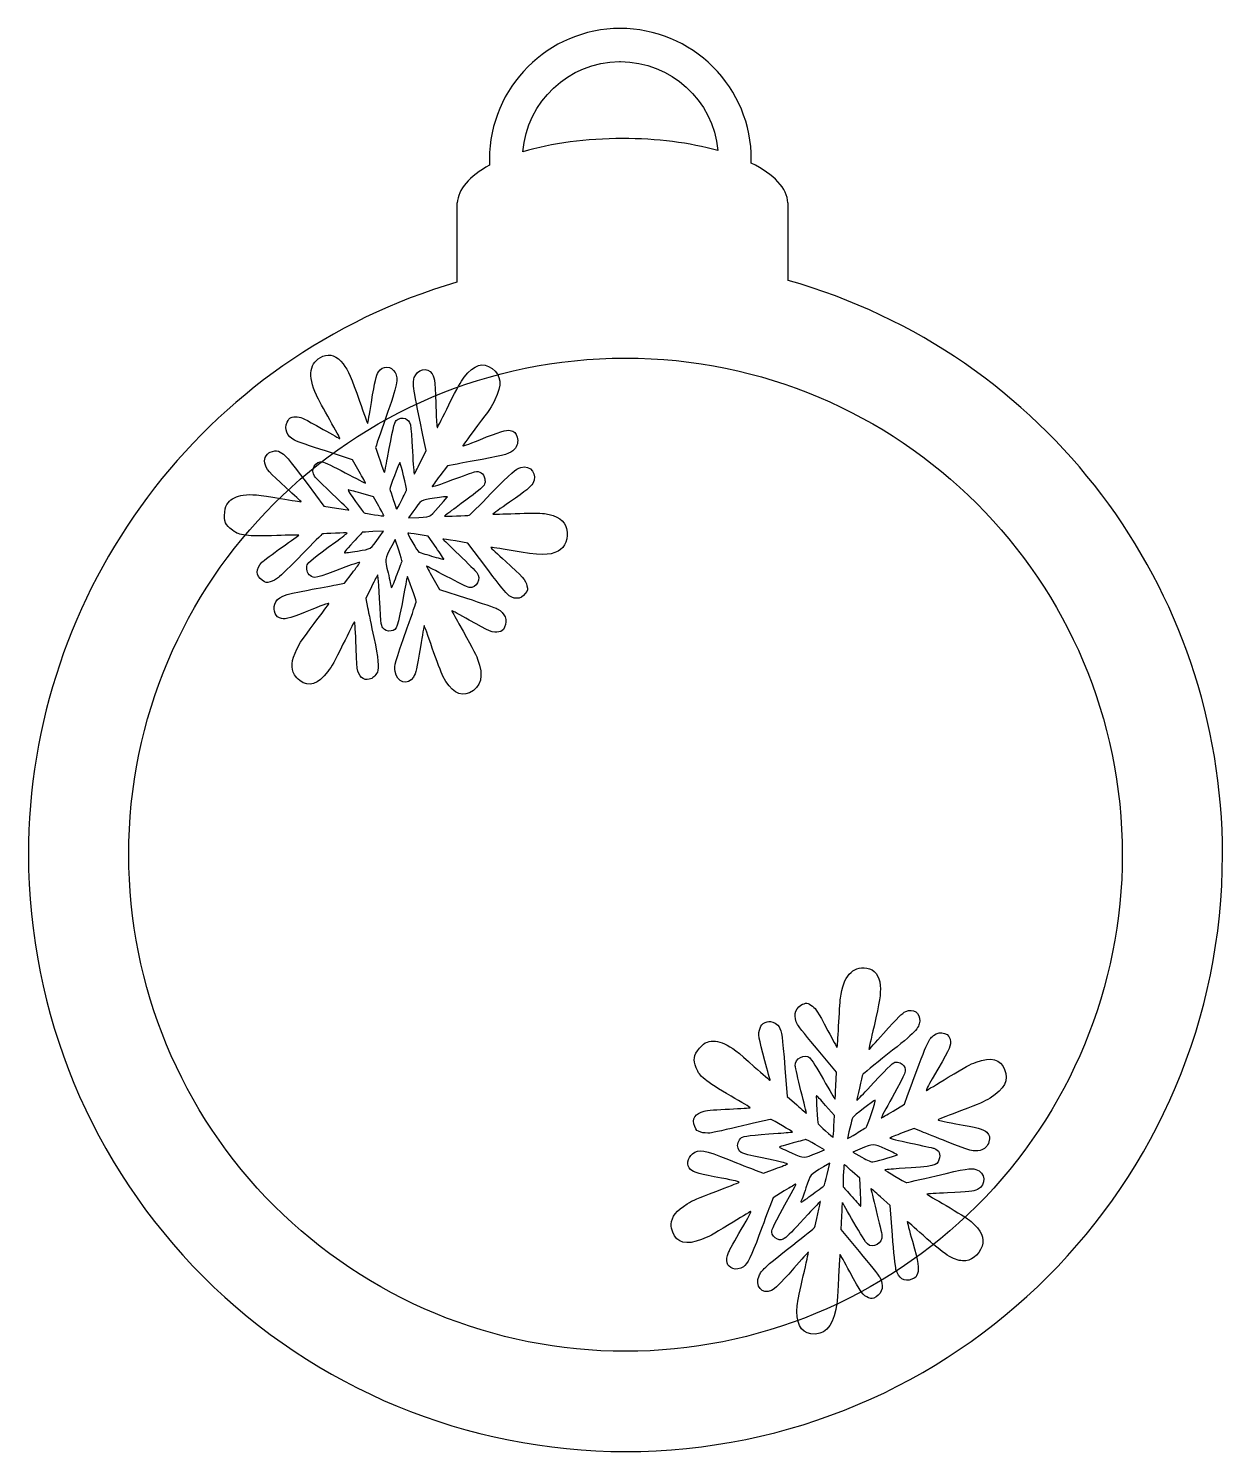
# Model space of a CAD drawing. Extents: x 63 to 154, y 61 to 295.
# Drawn here: x 63.6 to 153.5, y 187.6 to 294.8 of the extents above; entities that cross this region are included whole.
import ezdxf

# ---------------------------------------------------------------- set-up
doc = ezdxf.new("R2010")
doc.units = 0
doc.layers.add('Capa_1', color=7, linetype='CONTINUOUS')

msp = doc.modelspace()

# ---------------------------------------------------------------- linework, layer by layer
at = {"layer": 'Capa_1', "color": 1}
for points in [[(108.17671, 294.829147), (108.17371, 294.829147), (108.17376, 294.829147)], [(108.11536, 292.330591), (108.11588, 292.330591)], [(95.892317, 281.683696), (95.871127, 281.683696), (95.871127, 275.723337)], [(120.80759, 275.850977), (120.80759, 281.683696), (120.78589, 281.683696)], [(93.11911, 262.156665), (93.556148, 263.045253), (93.412078, 263.725283)], [(88.502436, 261.468844), (88.002752, 262.349617), (85.959844, 263.005333)], [(95.744661, 261.994991), (95.150091, 261.882982), (94.579798, 261.13669)], [(84.579581, 260.556527), (85.850331, 258.859228), (86.794569, 258.697425)], [(89.989391, 258.844736), (89.585943, 259.542174), (88.636431, 259.820447)], [(92.543411, 258.422904), (92.210541, 257.960917), (92.994572, 257.996467)], [(90.004843, 256.503563), (90.337717, 256.965554), (89.545346, 256.929614)], [(91.483523, 255.529206), (91.209524, 256.336247), (90.960734, 255.852782)], [(94.293891, 255.732962), (93.689929, 256.578852), (92.942776, 256.711676)], [(98.036482, 254.276421), (96.691946, 256.068261), (95.750712, 256.229555)], [(86.765216, 252.926285), (87.408169, 253.056537), (87.973455, 253.796282)], [(94.045838, 253.457615), (94.545523, 252.576842), (96.58843, 251.921128)], [(89.432368, 252.776266), (88.998526, 251.894158), (89.138815, 251.206696)], [(124.40147, 215.190761), (124.44927, 216.210399), (123.06046, 217.868357)], [(120.56656, 216.523294), (120.73679, 214.392794), (121.4547, 213.746909)], [(128.70702, 213.293638), (129.5576, 213.816043), (129.80059, 214.473261)], [(124.25758, 212.153818), (124.28878, 212.965403), (123.62903, 213.71341)], [(130.85833, 211.743385), (130.29122, 211.967744), (129.4036, 211.638319)], [(123.01129, 210.149673), (123.54358, 210.364448), (122.84877, 210.760055)], [(126.20786, 210.420257), (125.67558, 210.205486), (126.36307, 209.814031)], [(123.74768, 208.523628), (123.94825, 209.359008), (123.47608, 209.080701)], [(118.32519, 208.842865), (118.94337, 208.608029), (119.8232, 208.934563)], [(126.25306, 207.185508), (126.19326, 208.231508), (125.62778, 208.74666)], [(120.51807, 207.280288), (119.6737, 206.761688), (119.42348, 206.100174)], [(128.65994, 203.930584), (128.47766, 206.181378), (127.76205, 206.825207)], [(124.81752, 205.379309), (124.76972, 204.359666), (126.15852, 202.701716)]]:
    msp.add_lwpolyline(points, dxfattribs=at)
for points in [[(108.09575, 292.330591)], [(108.53239, 270.002755)], [(91.694011, 259.282973)], [(89.651255, 258.206129)], [(93.881924, 258.13707)], [(88.378211, 255.470174)], [(93.957831, 255.093702)], [(91.372368, 253.733845)], [(83.626358, 246.154962)], [(123.62574, 211.791314)], [(125.94644, 211.610414)], [(121.0687, 210.14377)], [(127.19516, 209.456547)], [(122.68709, 207.052915)], [(125.62275, 206.821326)], [(112.0067, 204.759028)]]:
    msp.add_lwpolyline(points, close=True, dxfattribs=at)
for points in [[(108.17376, 294.829147), (102.73029, 294.827639), (98.318343, 290.414304), (98.318546, 284.970834)], [(115.14736, 291.941637), (113.298659, 293.790435), (110.791236, 294.829106), (108.17671, 294.829147)], [(100.83883, 285.537724), (101.132299, 289.340306), (104.282091, 292.28868), (108.09575, 292.330591)], [(108.09576, 292.330591), (108.102293, 292.3306), (108.108827, 292.3306), (108.11536, 292.330591)], [(108.11588, 292.330591), (108.136213, 292.330676), (108.156547, 292.330676), (108.17688, 292.330591)], [(108.17688, 292.330591), (111.984094, 292.330415), (115.162706, 289.426567), (115.50615, 285.634876)], [(118.0345, 284.970834), (118.034598, 287.58536), (116.99606, 290.092838), (115.14736, 291.941637)], [(108.33914, 286.537147), (105.632227, 286.537042), (102.999154, 286.186182), (100.83883, 285.537724)], [(115.50615, 285.634876), (113.408091, 286.222068), (110.904929, 286.537197), (108.33914, 286.537147)], [(98.328346, 284.530034), (96.793614, 283.704631), (95.942317, 282.709946), (95.892317, 281.683696)], [(98.318546, 284.970834), (98.318526, 284.823846), (98.321793, 284.676876), (98.328346, 284.530034)], [(118.0305, 284.694365), (118.033126, 284.786498), (118.034459, 284.878663), (118.0345, 284.970834)], [(120.78589, 281.683696), (120.732378, 282.780946), (119.763115, 283.840009), (118.0305, 284.694365)], [(95.871127, 275.723337), (76.742416, 270.09498), (63.607219, 252.538395), (63.606946, 232.598837)], [(153.51309, 232.598837), (153.51292, 252.708687), (140.156663, 270.371976), (120.80759, 275.850977)], [(85.294069, 267.201859), (84.603518, 268.692186), (84.763398, 269.698227), (85.760504, 270.136902)], [(85.760504, 270.136902), (86.300599, 270.37451), (86.840346, 270.176862), (87.300918, 269.572817)], [(71.155863, 232.598837), (71.156102, 253.245657), (87.885576, 269.98739), (108.53239, 270.002755)], [(87.300918, 269.572817), (87.681596, 269.073562), (87.933369, 268.499183), (88.5328, 266.762594)], [(89.955979, 268.956553), (90.264978, 269.460389), (90.947725, 269.432684), (91.212057, 268.905563)], [(92.658047, 268.527696), (92.865171, 269.186657), (93.664926, 269.354126), (93.99684, 268.808026)], [(96.423411, 268.558455), (97.170235, 269.515549), (97.816747, 269.720249), (98.510109, 269.219128)], [(98.510109, 269.219128), (99.212251, 268.711659), (99.280241, 267.981069), (98.730918, 266.846604)], [(108.53242, 270.002755), (108.54172, 270.002758), (108.55102, 270.002758), (108.56032, 270.002755)], [(108.56032, 270.002755), (129.218032, 270.002793), (145.964505, 253.256549), (145.96475, 232.598837)], [(89.426575, 266.66821), (89.699026, 268.336402), (89.773759, 268.659437), (89.955979, 268.956553)], [(91.212057, 268.905563), (91.469527, 268.39214), (91.40346, 268.072927), (90.511211, 265.519249)], [(93.412078, 263.725283), (92.530766, 267.88536), (92.505911, 268.043658), (92.658047, 268.527696)], [(93.99684, 268.808026), (94.208833, 268.459241), (94.235733, 268.195958), (94.308256, 265.760306)], [(95.262817, 266.486262), (95.945402, 267.8618), (96.112296, 268.159765), (96.423411, 268.558455)], [(86.299911, 265.341647), (85.86633, 266.10657), (85.413702, 266.943665), (85.294069, 267.201859)], [(88.5328, 266.762594), (88.854504, 265.830594), (89.128793, 265.070423), (89.142335, 265.073326)], [(89.142335, 265.073326), (89.155825, 265.076226), (89.283786, 265.793928), (89.426575, 266.66821)], [(94.403026, 264.779025), (94.437426, 264.834405), (94.824335, 265.602667), (95.262817, 266.486262)], [(98.730918, 266.846604), (98.496975, 266.363492), (98.3069, 266.082177), (97.427381, 264.917406)], [(83.640012, 263.810619), (83.06151, 264.123068), (82.841105, 264.660379), (83.083279, 265.167746)], [(83.083279, 265.167746), (83.258023, 265.533808), (83.436576, 265.626818), (83.847596, 265.565884)], [(83.847596, 265.565884), (84.254669, 265.505524), (84.265713, 265.500244), (85.79863, 264.631128)], [(87.056035, 263.943679), (87.073905, 263.947679), (86.733487, 264.57672), (86.299911, 265.341647)], [(90.511211, 265.519249), (90.085596, 264.301108), (89.740998, 263.28409), (89.74544, 263.25921)], [(90.637659, 262.495049), (91.012593, 264.528695), (91.162531, 265.173155), (91.292435, 265.309358)], [(91.292435, 265.309358), (91.448454, 265.472937), (91.820546, 265.545273), (91.990682, 265.445088)], [(91.990682, 265.445088), (92.396954, 265.205875), (92.392511, 265.226768), (92.517706, 262.96332)], [(94.308256, 265.760306), (94.325966, 265.165223), (94.368626, 264.723645), (94.403026, 264.779025)], [(97.427381, 264.917406), (96.861055, 264.167428), (96.362057, 263.495885), (96.318484, 263.425095)], [(85.959844, 263.005333), (84.836243, 263.365977), (83.792319, 263.728354), (83.640012, 263.810619)], [(85.79863, 264.631128), (86.472499, 264.24908), (87.038326, 263.939718), (87.056035, 263.943679)], [(96.318484, 263.425095), (96.262794, 263.334635), (96.641181, 263.461575), (97.591921, 263.852337)], [(97.591921, 263.852337), (99.080911, 264.464309), (99.569571, 264.61282), (99.882171, 264.54836)], [(99.882171, 264.54836), (100.19549, 264.48376), (100.31254, 264.368958), (100.40279, 264.037815)], [(100.40279, 264.037815), (100.49579, 263.696413), (100.42179, 263.370472), (100.19873, 263.13915)], [(81.411025, 262.089937), (81.365685, 262.344037), (81.381705, 262.432518), (81.51116, 262.642832)], [(81.51116, 262.642832), (81.643038, 262.857062), (81.711656, 262.904894), (81.986473, 262.974083)], [(81.986473, 262.974083), (82.236637, 263.037063), (82.364135, 263.026333), (82.562963, 262.925543)], [(82.562963, 262.925543), (82.914802, 262.747181), (83.119318, 262.506753), (84.579581, 260.556527)], [(89.74544, 263.25921), (89.76716, 263.137523), (90.390004, 261.371932), (90.409667, 261.376324)], [(92.517706, 262.96332), (92.569746, 262.022364), (92.628019, 261.255999), (92.647206, 261.260283)], [(100.19873, 263.13915), (99.872831, 262.801228), (99.544541, 262.69738), (97.767305, 262.370038)], [(83.016019, 260.225363), (81.726048, 261.38816), (81.48663, 261.666308), (81.411025, 262.089937)], [(85.146188, 261.103963), (84.818645, 261.557391), (85.219978, 262.282438), (85.751572, 262.197678)], [(85.751572, 262.197678), (85.864096, 262.179728), (86.631416, 261.807973), (87.456728, 261.371555)], [(90.409667, 261.376324), (90.422177, 261.379224), (90.524735, 261.882531), (90.637659, 262.495049)], [(91.560171, 262.126236), (91.484441, 262.061976), (90.805471, 260.235924), (90.82228, 260.141734)], [(92.067104, 260.038641), (92.116954, 260.127541), (91.619387, 262.176501), (91.560171, 262.126236)], [(92.647206, 261.260283), (92.666586, 261.264483), (92.878665, 261.667995), (93.11911, 262.156665)], [(97.767305, 262.370038), (96.981865, 262.225361), (96.071677, 262.0566), (95.744661, 261.994991)], [(97.187815, 261.428854), (97.582087, 261.528564), (97.871469, 261.331824), (97.96334, 260.90164)], [(98.428493, 259.793428), (99.977481, 261.379939), (100.29875, 261.661731), (100.67793, 261.766487)], [(100.67793, 261.766487), (101.42393, 261.972592), (101.98137, 261.221441), (101.573, 260.560374)], [(86.5001, 259.758097), (85.823514, 260.404082), (85.214258, 261.009732), (85.146188, 261.103963)], [(87.456728, 261.371555), (88.282033, 260.935124), (88.967376, 260.580306), (88.979705, 260.583066)], [(88.979705, 260.583066), (88.991945, 260.585866), (88.777258, 260.984411), (88.502436, 261.468844)], [(93.992738, 260.324708), (93.983538, 260.288498), (94.656313, 260.51154), (95.487864, 260.820166)], [(94.579798, 261.13669), (94.266137, 260.726232), (94.001963, 260.360839), (93.992738, 260.324708)], [(95.487864, 260.820166), (96.319417, 261.128794), (97.084394, 261.402704), (97.187815, 261.428854)], [(97.96334, 260.90164), (98.064685, 260.427097), (98.01095, 260.373777), (95.804787, 258.759405)], [(101.573, 260.560374), (101.38987, 260.263916), (101.14334, 260.065045), (99.826721, 259.151526)], [(78.638538, 259.108079), (78.895022, 259.423207), (79.281321, 259.617349), (79.777912, 259.68073)], [(79.777912, 259.68073), (80.41048, 259.76147), (80.901495, 259.71635), (82.586792, 259.422659)], [(82.586792, 259.422659), (83.440743, 259.273835), (84.136529, 259.168331), (84.132982, 259.188196)], [(84.132982, 259.188196), (84.129482, 259.208286), (83.6268, 259.674778), (83.016019, 260.225363)], [(87.734528, 258.559582), (87.732128, 258.572792), (87.176682, 259.112096), (86.5001, 259.758097)], [(87.668517, 260.068831), (87.642437, 260.026461), (88.817079, 258.374422), (88.890126, 258.35076)], [(88.636431, 259.820447), (88.114194, 259.973478), (87.678635, 260.085269), (87.668517, 260.068831)], [(90.82228, 260.141734), (90.84448, 260.017364), (91.305479, 258.642523), (91.333959, 258.615763)], [(91.694015, 259.28297), (91.878866, 259.662314), (92.046776, 260.002354), (92.067104, 260.038641)], [(94.178724, 259.451511), (93.104169, 259.287237), (93.217576, 259.358561), (92.543411, 258.422904)], [(93.881924, 258.137075), (94.266037, 258.527618), (95.151953, 259.522715), (95.145874, 259.556777)], [(95.145874, 259.556777), (95.141674, 259.579687), (94.706588, 259.532197), (94.178724, 259.451511)], [(96.801094, 258.161055), (96.824874, 258.166355), (97.557083, 258.900911), (98.428493, 259.793428)], [(78.961856, 257.039356), (78.423099, 257.423654), (78.302008, 257.711014), (78.388633, 258.398972)], [(78.388633, 258.398972), (78.439853, 258.805732), (78.476063, 258.908459), (78.638538, 259.108079)], [(86.794569, 258.697425), (87.313899, 258.608425), (87.736879, 258.546409), (87.734528, 258.559582)], [(88.890126, 258.35076), (88.923286, 258.33991), (89.265811, 258.27494), (89.651255, 258.206129)], [(90.372443, 258.114174), (90.383563, 258.132474), (90.211289, 258.461153), (89.989391, 258.844736)], [(91.333959, 258.615763), (91.347029, 258.603393), (91.509108, 258.90367), (91.694011, 259.282973)], [(95.804787, 258.759405), (95.327138, 258.409883), (94.938212, 258.113404), (94.940506, 258.100555)], [(99.826721, 259.151526), (99.136681, 258.672764), (98.57434, 258.269052), (98.577068, 258.254387)], [(100.25151, 258.295227), (101.16973, 258.332367), (102.16004, 258.327897), (102.45219, 258.285327)], [(89.651255, 258.206124), (90.036691, 258.137324), (90.361231, 258.095936), (90.372443, 258.114174)], [(92.994572, 257.996467), (93.487664, 258.018837), (93.816943, 258.071007), (93.881924, 258.13707)], [(94.940506, 258.100555), (94.944106, 258.079975), (96.692243, 258.136735), (96.801094, 258.161055)], [(98.577068, 258.254387), (98.579868, 258.239607), (99.333301, 258.258187), (100.25151, 258.295227)], [(102.45219, 258.285327), (103.45491, 258.139265), (103.98319, 257.785104), (104.12447, 257.164224)], [(79.996988, 256.656412), (79.413937, 256.743142), (79.33727, 256.771522), (78.961856, 257.039356)], [(82.296456, 256.630722), (81.238554, 256.587652), (80.395934, 256.597072), (79.996988, 256.656412)], [(83.971625, 256.669622), (83.968725, 256.685532), (83.214833, 256.668122), (82.296456, 256.630722)], [(82.697535, 255.756691), (83.401252, 256.242816), (83.97459, 256.653633), (83.971625, 256.669622)], [(85.746362, 256.765187), (85.722292, 256.759787), (85.029945, 256.065528), (84.20789, 255.222358)], [(87.607759, 256.825867), (87.604159, 256.846447), (85.855764, 256.789637), (85.746362, 256.765187)], [(86.743478, 256.167018), (87.221122, 256.516539), (87.61005, 256.81302), (87.607759, 256.825867)], [(88.743591, 256.878434), (88.738491, 256.870134), (88.441219, 256.545878), (88.083127, 256.158071)], [(88.378227, 255.470172), (89.440479, 255.63707), (89.329892, 255.566802), (90.004843, 256.503563)], [(89.545346, 256.929614), (89.109544, 256.909854), (88.748753, 256.886804), (88.743591, 256.878434)], [(92.175316, 256.811496), (92.146466, 256.764596), (92.924872, 255.408764), (92.995883, 255.382256)], [(92.942776, 256.711676), (92.531833, 256.784696), (92.186477, 256.829622), (92.175316, 256.811496)], [(95.750712, 256.229555), (95.233034, 256.318275), (94.811404, 256.380068), (94.813758, 256.366869)], [(94.813758, 256.366869), (94.816158, 256.353659), (95.360814, 255.823275), (96.024206, 255.188175)], [(104.12447, 257.164224), (104.29231, 256.426579), (104.03987, 255.755813), (103.48227, 255.458101)], [(81.185735, 254.62464), (81.313498, 254.76112), (81.993821, 255.270564), (82.697535, 255.756691)], [(84.20789, 255.222358), (83.385839, 254.379187), (82.584545, 253.587919), (82.427241, 253.463984)], [(84.596179, 254.430319), (84.661439, 254.61025), (85.092988, 254.959282), (86.743478, 256.167018)], [(88.083127, 256.158071), (87.390927, 255.408429), (87.359881, 255.371153), (87.402071, 255.34066)], [(87.402071, 255.34066), (87.416921, 255.32981), (87.856233, 255.38818), (88.378211, 255.470174)], [(90.960734, 255.852782), (90.400818, 254.764776), (90.421962, 254.92166), (90.686937, 253.819687)], [(91.739644, 254.693118), (91.749544, 254.709028), (91.634212, 255.085332), (91.483523, 255.529206)], [(92.995883, 255.382256), (93.028193, 255.370016), (93.461113, 255.240311), (93.957831, 255.093702)], [(94.879404, 254.857093), (94.889554, 254.873683), (94.626066, 255.267714), (94.293891, 255.732962)], [(96.024206, 255.188175), (96.687595, 254.553072), (97.296874, 253.948568), (97.378149, 253.844816)], [(99.962111, 255.504781), (99.107821, 255.653048), (98.411738, 255.758076), (98.41528, 255.73822)], [(98.41528, 255.73822), (98.41888, 255.71842), (98.921298, 255.25137), (99.531881, 254.700445)], [(103.48227, 255.458101), (102.85396, 255.122612), (102.10733, 255.132512), (99.962111, 255.504781)], [(81.212575, 253.265843), (80.713076, 253.626855), (80.703539, 254.109523), (81.185735, 254.62464)], [(84.809614, 253.619318), (84.604848, 253.776668), (84.501509, 254.169382), (84.596179, 254.430319)], [(87.500367, 254.267582), (85.138776, 253.37639), (85.128821, 253.373991), (84.809614, 253.619318)], [(88.55619, 254.604317), (88.56579, 254.641867), (88.090669, 254.490333), (87.500367, 254.267582)], [(87.973455, 253.796282), (88.284359, 254.203145), (88.54658, 254.566768), (88.55619, 254.604317)], [(91.37234, 253.733807), (91.564521, 254.245456), (91.72981, 254.67714), (91.739644, 254.693118)], [(93.568421, 254.343365), (93.556191, 254.340565), (93.771017, 253.942051), (94.045838, 253.457615)], [(95.091089, 253.55437), (94.265865, 253.991044), (93.580668, 254.3461), (93.568421, 254.343365)], [(93.957845, 255.093716), (94.454554, 254.947079), (94.869259, 254.84061), (94.879404, 254.857093)], [(99.615091, 252.264779), (99.486351, 252.385659), (98.775977, 253.290907), (98.036482, 254.276421)], [(99.531881, 254.700445), (100.7964, 253.559502), (101.03857, 253.281698), (101.14202, 252.853322)], [(81.814574, 253.15275), (81.509253, 253.07247), (81.469922, 253.07985), (81.212575, 253.265843)], [(82.427241, 253.463984), (82.269941, 253.340045), (81.994239, 253.199992), (81.814574, 253.15275)], [(89.900079, 253.665933), (89.881369, 253.661733), (89.671061, 253.261363), (89.432368, 252.776266)], [(89.978999, 252.877839), (89.954219, 253.315455), (89.918699, 253.670093), (89.900079, 253.665933)], [(90.686937, 253.819687), (90.816841, 253.279507), (90.917084, 252.805724), (90.909728, 252.766833)], [(90.959658, 252.749873), (90.994528, 252.779363), (91.180184, 253.222201), (91.372368, 253.733845)], [(92.136727, 253.549697), (92.123517, 253.546597), (92.005183, 252.965119), (91.874404, 252.257354)], [(92.802953, 251.666635), (92.779883, 251.795913), (92.157734, 253.554392), (92.136727, 253.549697)], [(96.796393, 252.728281), (96.683702, 252.745951), (95.916307, 253.117682), (95.091089, 253.55437)], [(97.378149, 253.844816), (97.736164, 253.387789), (97.347529, 252.641883), (96.796393, 252.728281)], [(82.157673, 251.466636), (82.35247, 252.012437), (82.76074, 252.185871), (84.663789, 252.531298)], [(84.663789, 252.531298), (85.46595, 252.676893), (86.411591, 252.854642), (86.765216, 252.926285)], [(90.290374, 249.677149), (90.152031, 249.889291), (90.142931, 249.982736), (89.978999, 252.877839)], [(90.909728, 252.766833), (90.902128, 252.726093), (90.923078, 252.718933), (90.959658, 252.749873)], [(91.874404, 252.257354), (91.383646, 249.601106), (91.359783, 249.5313), (90.914654, 249.450018)], [(96.58843, 251.921128), (97.712031, 251.560485), (98.755957, 251.198103), (98.908263, 251.115838)], [(101.01353, 252.271879), (100.66015, 251.788476), (100.12517, 251.78575), (99.615091, 252.264779)], [(101.14202, 252.853322), (101.21242, 252.5617), (101.20682, 252.536317), (101.01353, 252.271879)], [(82.652741, 250.38145), (82.215937, 250.47031), (81.983726, 250.979264), (82.157673, 251.466636)], [(84.949883, 251.069582), (83.454286, 250.456293), (82.981327, 250.314616), (82.652741, 250.38145)], [(86.228478, 251.499242), (86.282398, 251.586862), (85.888668, 251.454552), (84.949883, 251.069582)], [(85.120878, 250.009038), (85.687202, 250.759018), (86.185619, 251.429608), (86.228478, 251.499242)], [(89.138815, 251.206696), (89.215985, 250.82859), (89.429433, 249.811322), (89.613165, 248.946103)], [(92.133161, 249.694405), (92.506044, 250.753918), (92.807451, 251.641426), (92.802953, 251.666635)], [(95.488882, 250.982037), (95.471242, 250.978137), (95.71127, 250.528768), (96.022124, 249.983496)], [(96.800412, 250.262783), (96.096647, 250.662306), (95.506452, 250.98596), (95.488882, 250.982037)], [(98.908263, 251.115838), (99.501001, 250.79569), (99.711621, 250.259096), (99.450771, 249.733728)], [(83.817338, 248.079839), (84.051284, 248.562954), (84.241358, 248.844266), (85.120878, 250.009038)], [(88.131358, 250.123881), (88.088508, 250.054281), (87.708682, 249.298017), (87.28728, 248.443296)], [(88.259135, 248.60809), (88.224725, 249.741198), (88.185095, 250.21119), (88.131358, 250.123881)], [(93.401539, 249.852152), (93.385589, 249.848852), (93.25791, 249.131547), (93.11783, 248.258466)], [(94.015484, 248.163874), (93.693781, 249.095871), (93.417505, 249.855599), (93.401539, 249.852152)], [(96.022124, 249.983496), (96.922786, 248.403652), (97.267591, 247.751074), (97.422879, 247.332433)], [(99.016181, 249.375827), (98.614436, 249.286077), (98.29737, 249.412997), (96.800412, 250.262783)], [(89.613165, 248.946103), (89.946571, 247.37604), (90.018932, 246.658314), (89.874888, 246.350213)], [(90.914654, 249.450018), (90.647461, 249.401248), (90.4152, 249.485728), (90.290374, 249.677149)], [(91.220787, 246.401967), (91.154587, 246.894138), (91.180357, 246.987121), (92.133161, 249.694405)], [(99.450771, 249.733728), (99.315101, 249.460481), (99.285471, 249.435871), (99.016181, 249.375827)], [(83.626337, 246.154968), (83.344495, 246.658196), (83.400047, 247.218052), (83.817338, 248.079839)], [(87.28728, 248.443296), (86.632807, 247.115871), (86.466181, 246.817611), (86.144424, 246.397967)], [(88.36568, 246.648299), (88.33452, 246.822878), (88.28657, 247.704806), (88.259135, 248.60809)], [(93.11783, 248.258466), (92.851404, 246.597843), (92.775986, 246.269415), (92.592303, 245.969915)], [(94.817109, 246.05033), (94.697912, 246.280781), (94.337187, 247.231874), (94.015484, 248.163874)], [(89.267314, 245.809339), (88.819653, 245.698456), (88.478546, 246.015839), (88.36568, 246.648299)], [(97.422879, 247.332433), (97.905069, 246.032479), (97.705291, 245.212578), (96.804522, 244.794671)], [(84.039659, 245.709726), (83.87761, 245.826852), (83.707487, 246.010123), (83.626358, 246.154962)], [(86.144424, 246.397967), (85.392882, 245.417711), (84.739369, 245.204016), (84.039659, 245.709726)], [(89.874888, 246.350213), (89.747446, 246.077643), (89.51498, 245.870694), (89.267314, 245.809339)], [(92.592303, 245.969915), (92.185977, 245.307373), (91.331808, 245.576452), (91.220787, 246.401967)], [(96.804522, 244.794671), (96.097986, 244.466871), (95.411905, 244.90034), (94.817109, 246.05033)], [(63.606946, 232.598837), (63.606898, 220.676458), (68.343024, 209.242374), (76.77342, 200.811979)], [(82.111347, 206.149884), (75.09665, 213.164581), (71.155843, 222.678557), (71.155863, 232.598837)], [(108.56028, 187.64551), (133.387156, 187.645696), (153.513189, 207.771961), (153.51309, 232.598837)], [(145.96475, 232.598837), (145.96477, 222.678555), (142.023961, 213.164577), (135.009261, 206.149879)], [(124.75039, 221.80397), (124.96342, 223.445924), (125.6409, 224.21755), (126.72691, 224.055123)], [(126.72691, 224.055123), (127.31515, 223.967133), (127.66895, 223.50829), (127.73663, 222.745596)], [(127.73663, 222.745596), (127.79253, 222.115207), (127.69823, 221.490116), (127.27505, 219.687251)], [(121.51604, 219.802792), (121.19096, 220.380348), (121.29211, 220.95696), (121.7715, 221.259203)], [(121.7715, 221.259203), (122.11738, 221.477265), (122.31963, 221.4605), (122.63723, 221.187453)], [(122.63723, 221.187453), (122.95179, 220.917018), (122.95836, 220.906571), (123.79761, 219.341043)], [(124.60716, 219.677087), (124.64906, 220.562413), (124.71349, 221.519504), (124.75039, 221.80397)], [(129.66851, 220.791968), (130.20296, 221.055255), (130.77009, 220.664355), (130.71186, 220.072811)], [(118.69033, 219.534999), (118.78833, 219.776003), (118.84959, 219.842839), (119.0731, 219.952474)], [(119.0731, 219.952474), (119.30071, 220.0642), (119.38499, 220.068025), (119.6565, 219.979164)], [(119.6565, 219.979164), (119.90363, 219.898284), (120.00655, 219.820552), (120.12182, 219.627673)], [(123.06046, 217.868357), (122.29661, 218.780235), (121.60163, 219.650724), (121.51604, 219.802792)], [(127.9862, 219.125988), (129.11585, 220.401531), (129.35334, 220.636706), (129.66851, 220.791968)], [(130.71186, 220.072811), (130.65516, 219.49662), (130.42712, 219.260039), (128.29277, 217.563052)], [(119.05552, 217.082087), (118.58136, 218.767282), (118.5269, 219.133187), (118.69033, 219.534999)], [(120.12182, 219.627673), (120.32581, 219.286347), (120.37083, 218.971367), (120.56656, 216.523294)], [(123.79761, 219.341043), (124.16655, 218.652853), (124.48249, 218.084742), (124.49972, 218.078587)], [(124.49972, 218.078587), (124.51722, 218.072387), (124.56532, 218.791758), (124.60716, 219.677087)], [(127.27505, 219.687251), (127.04793, 218.719677), (126.87283, 217.924093), (126.88595, 217.919277)], [(126.88595, 217.919277), (126.89935, 217.914277), (127.39416, 218.457493), (127.9862, 219.125988)], [(129.80059, 214.473261), (131.28719, 218.493739), (131.35115, 218.642059), (131.74122, 218.972856)], [(131.74122, 218.972856), (132.27228, 219.423185), (133.04415, 219.135721), (133.03333, 218.491633)], [(113.88554, 216.546982), (113.63299, 217.164411), (113.68434, 217.474518), (114.12827, 218.01439)], [(114.12827, 218.01439), (114.39072, 218.333609), (114.47694, 218.40165), (114.72277, 218.484457)], [(114.72277, 218.484457), (115.11094, 218.615124), (115.54468, 218.572827), (116.00212, 218.359714)], [(116.00212, 218.359714), (116.5848, 218.088261), (116.97911, 217.785663), (118.25781, 216.628696)], [(121.34407, 216.685177), (121.30877, 217.247911), (122.04094, 217.650101), (122.4485, 217.291888)], [(133.03333, 218.491633), (133.02633, 218.080257), (132.90773, 217.84134), (131.65931, 215.725979)], [(114.56197, 215.663685), (114.11158, 216.051279), (114.06148, 216.11671), (113.88554, 216.546982)], [(118.25781, 216.628696), (118.90573, 216.042445), (119.44211, 215.578215), (119.44978, 215.597054)], [(119.44978, 215.597054), (119.45678, 215.616314), (119.28002, 216.284158), (119.05552, 217.082087)], [(121.77425, 214.809524), (121.54498, 215.724179), (121.35141, 216.568228), (121.34407, 216.685177)], [(122.4485, 217.291888), (122.5347, 217.216078), (122.98892, 216.48636), (123.4577, 215.670358)], [(128.29277, 217.563052), (127.27464, 216.75357), (126.43379, 216.071949), (126.42418, 216.048353)], [(126.77371, 214.916954), (128.18732, 216.448909), (128.66182, 216.917641), (128.84584, 216.963869)], [(129.51409, 216.703957), (129.73175, 216.281482), (129.73919, 216.301689), (128.62832, 214.304788)], [(128.84584, 216.963869), (129.06683, 217.019389), (129.42294, 216.880889), (129.51409, 216.703957)], [(132.86363, 215.831311), (134.18548, 216.63674), (134.48805, 216.800967), (134.96773, 216.973487)], [(134.96773, 216.973487), (136.11924, 217.387644), (136.7805, 217.21436), (137.102, 216.414176)], [(116.50841, 214.404794), (115.58339, 214.937166), (114.87013, 215.398488), (114.56197, 215.663685)], [(123.4577, 215.670358), (123.92649, 214.854338), (124.31987, 214.183182), (124.33187, 214.178901)], [(126.42418, 216.048353), (126.37728, 215.932931), (125.95842, 214.092742), (125.97753, 214.085914)], [(131.65931, 215.725979), (131.35424, 215.209182), (131.15306, 214.809798), (131.21228, 214.838438)], [(131.21228, 214.838438), (131.27128, 214.867178), (132.0145, 215.313941), (132.86363, 215.831311)], [(137.102, 216.414176), (137.42758, 215.603853), (137.093, 214.944461), (136.01397, 214.272849)], [(117.95738, 213.536811), (117.96338, 213.551971), (117.31143, 213.942653), (116.50841, 214.404794)], [(122.18184, 213.12376), (122.18684, 213.13662), (122.00352, 213.894853), (121.77425, 214.809524)], [(122.93751, 214.445842), (122.89251, 214.423762), (123.00511, 212.38352), (123.05469, 212.324056)], [(123.62903, 213.71341), (123.26616, 214.124797), (122.95498, 214.454407), (122.93751, 214.445842)], [(124.33187, 214.178901), (124.34407, 214.174501), (124.37517, 214.62995), (124.40147, 215.190761)], [(125.97753, 214.085914), (125.98973, 214.081614), (126.34799, 214.455514), (126.77371, 214.916954)], [(114.48237, 213.292157), (114.66471, 213.339767), (115.51871, 213.408096), (116.38012, 213.443951)], [(116.38012, 213.443951), (117.24154, 213.479801), (117.95129, 213.521591), (117.95738, 213.536811)], [(121.4547, 213.746909), (121.84955, 213.391669), (122.17677, 213.11126), (122.18184, 213.12376)], [(127.36185, 214.106246), (127.26265, 214.092236), (125.70161, 212.900773), (125.66526, 212.811437)], [(126.671, 212.053907), (126.7613, 212.102907), (127.43937, 214.117241), (127.36185, 214.106246)], [(128.62832, 214.304788), (128.16645, 213.474675), (127.80387, 212.790016), (127.82253, 212.783347)], [(133.86492, 213.329476), (132.97869, 212.994791), (132.19205, 212.690744), (132.11682, 212.653836)], [(136.01397, 214.272849), (135.55464, 213.986859), (135.24128, 213.849293), (133.86492, 213.329476)], [(113.77433, 212.119345), (113.54272, 212.695806), (113.79423, 213.112395), (114.48237, 213.292157)], [(119.52175, 212.663557), (119.49835, 212.671857), (118.53465, 212.452495), (117.38027, 212.175933)], [(121.1412, 211.713948), (121.1492, 211.733618), (119.62817, 212.625538), (119.52175, 212.663557)], [(123.05469, 212.324056), (123.07709, 212.296986), (123.33417, 212.057321), (123.62574, 211.791314)], [(125.66526, 212.811437), (125.61726, 212.69346), (125.27069, 211.273451), (125.28057, 211.235323)], [(127.82253, 212.783347), (127.84123, 212.776447), (128.23917, 213.0064), (128.70702, 213.293638)], [(132.11682, 212.653836), (132.02072, 212.606666), (132.41154, 212.511351), (133.43224, 212.33301)], [(133.43224, 212.33301), (135.03078, 212.053721), (135.52726, 211.917441), (135.75905, 211.694339)], [(114.22669, 211.699093), (113.92322, 211.794893), (113.89366, 211.822356), (113.77433, 212.119345)], [(114.91641, 211.634833), (114.71563, 211.613803), (114.40526, 211.642733), (114.22669, 211.699093)], [(117.38027, 212.175933), (116.22591, 211.899364), (115.11716, 211.655873), (114.91641, 211.634833)], [(117.03089, 210.485667), (116.94099, 210.729958), (117.06409, 211.120336), (117.28521, 211.291847)], [(117.28521, 211.291847), (117.43757, 211.410173), (117.99328, 211.475526), (120.04999, 211.617228)], [(120.04999, 211.617228), (120.6452, 211.658238), (121.13623, 211.701768), (121.1412, 211.713948)], [(122.84877, 210.760055), (122.46662, 210.977647), (122.14666, 211.152083), (122.13774, 211.147731)], [(123.62574, 211.791305), (123.91731, 211.525312), (124.1717, 211.315451), (124.19108, 211.324969)], [(124.19108, 211.324969), (124.21038, 211.334569), (124.24038, 211.707456), (124.25758, 212.153818)], [(125.28057, 211.235323), (125.28457, 211.218053), (125.58476, 211.386539), (125.94644, 211.610414)], [(125.94644, 211.610411), (126.30808, 211.834358), (126.63415, 212.033907), (126.671, 212.053907)], [(128.46635, 211.261926), (128.43845, 211.236396), (129.13253, 211.064234), (130.00743, 210.880006)], [(129.4036, 211.638319), (128.9154, 211.45715), (128.49364, 211.287768), (128.46635, 211.261926)], [(132.78436, 210.975031), (132.03695, 211.274224), (131.17025, 211.619989), (130.85833, 211.743385)], [(135.75905, 211.694339), (135.9914, 211.470716), (136.02943, 211.309883), (135.92822, 210.979048)], [(113.61213, 210.077141), (114.07181, 210.437637), (114.51315, 210.365857), (116.32128, 209.636597)], [(119.67344, 209.590825), (117.18081, 210.101506), (117.17103, 210.104818), (117.03089, 210.485667)], [(121.1872, 210.888928), (120.19385, 210.622234), (120.14734, 210.607149), (120.1669, 210.558465)], [(120.1669, 210.558465), (120.1739, 210.541215), (120.57962, 210.354663), (121.0687, 210.14377)], [(121.06872, 210.143773), (122.06404, 209.714626), (121.93199, 209.71421), (123.01129, 210.149673)], [(122.13774, 211.147731), (122.12774, 211.143831), (121.70109, 211.026888), (121.1872, 210.888928)], [(128.15527, 210.417457), (127.15086, 210.855469), (127.28592, 210.855262), (126.20786, 210.420257)], [(129.03638, 209.986921), (129.04538, 210.008591), (128.64867, 210.202276), (128.15527, 210.417457)], [(130.00743, 210.880006), (130.88234, 210.695779), (131.68181, 210.51777), (131.78405, 210.484423)], [(131.78405, 210.484423), (132.1738, 210.357321), (132.31466, 210.033937), (132.16156, 209.617797)], [(135.27085, 210.32271), (134.81124, 210.209957), (134.4755, 210.29804), (132.78436, 210.975031)], [(135.92822, 210.979048), (135.82389, 210.637951), (135.58546, 210.399904), (135.27085, 210.32271)], [(113.4504, 208.885721), (113.12583, 209.196447), (113.20167, 209.755238), (113.61213, 210.077141)], [(116.32128, 209.636597), (117.08343, 209.3292), (117.98519, 208.972025), (118.32519, 208.842865)], [(120.75464, 209.309919), (120.78334, 209.336599), (120.29648, 209.463171), (119.67344, 209.590825)], [(119.8232, 208.934563), (120.30711, 209.114156), (120.72626, 209.283075), (120.75464, 209.309919)], [(123.47608, 209.080701), (122.41347, 208.454404), (122.51589, 208.576768), (122.14899, 207.494809)], [(125.02723, 209.244604), (124.97733, 209.220214), (124.91162, 207.645582), (124.95793, 207.584789)], [(125.62778, 208.74666), (125.31673, 209.029987), (125.0465, 209.254056), (125.02723, 209.244604)], [(126.36307, 209.814031), (126.79546, 209.567845), (127.10423, 209.435187), (127.19516, 209.456547)], [(127.19516, 209.456585), (127.73271, 209.582882), (129.02324, 209.954612), (129.03638, 209.986921)], [(132.16156, 209.617797), (131.99268, 209.158734), (131.91811, 209.142242), (129.16903, 208.952755)], [(131.96193, 208.422842), (134.13587, 208.942043), (134.56134, 209.009439), (134.94093, 208.89477)], [(115.77884, 208.236613), (114.17396, 208.51834), (113.69456, 208.651986), (113.4504, 208.885721)], [(117.09996, 207.915074), (117.19306, 207.960734), (116.78623, 208.059777), (115.77884, 208.236613)], [(123.51625, 207.673103), (123.53325, 207.681303), (123.6374, 208.064149), (123.74768, 208.523628)], [(128.07783, 208.856035), (128.06983, 208.836365), (129.59061, 207.944547), (129.69649, 207.906716)], [(129.16903, 208.952755), (128.57382, 208.911745), (128.08279, 208.868215), (128.07783, 208.856035)], [(129.69649, 207.906716), (129.71959, 207.898416), (130.73894, 208.130757), (131.96193, 208.422842)], [(134.94093, 208.89477), (135.68776, 208.669157), (135.75888, 207.728949), (135.05514, 207.385079)], [(113.20506, 206.297152), (113.66438, 206.58315), (113.97774, 206.720719), (115.35411, 207.240527)], [(115.35411, 207.240527), (116.24033, 207.575223), (117.02597, 207.878767), (117.09996, 207.915074)], [(119.5824, 204.176761), (119.5784, 204.432033), (119.6211, 204.51658), (121.03874, 207.072797)], [(121.39537, 207.787112), (121.37717, 207.793612), (120.98252, 207.565414), (120.51807, 207.280288)], [(121.03874, 207.072797), (121.25301, 207.459198), (121.41351, 207.780625), (121.39537, 207.787112)], [(122.14899, 207.494809), (121.9691, 206.964459), (121.79973, 206.506619), (121.77254, 206.477421)], [(121.80594, 206.436111), (121.85154, 206.442511), (122.24802, 206.720134), (122.68709, 207.052915)], [(122.68708, 207.052891), (123.12615, 207.385681), (123.49928, 207.664765), (123.51625, 207.673103)], [(124.95793, 207.584789), (124.97883, 207.557019), (125.27818, 207.213512), (125.62275, 206.821326)], [(126.28106, 206.123868), (126.29846, 206.132668), (126.28606, 206.610201), (126.25306, 207.185508)], [(127.03718, 207.446293), (127.03218, 207.433433), (127.2111, 206.688611), (127.43499, 205.790329)], [(127.76205, 206.825207), (127.36845, 207.179324), (127.04227, 207.458815), (127.03718, 207.446293)], [(131.26067, 207.030912), (131.25567, 207.016712), (131.90738, 206.627315), (132.71008, 206.164957)], [(132.80859, 207.123462), (131.9628, 207.086522), (131.26624, 207.044872), (131.26067, 207.030912)], [(135.05514, 207.385079), (134.73955, 207.230868), (134.4224, 207.193955), (132.80859, 207.123462)], [(108.5603, 195.1944), (98.64002, 195.19438), (89.126044, 199.135187), (82.111347, 206.149884)], [(135.009261, 206.149879), (127.994562, 199.135182), (118.480582, 195.194377), (108.5603, 195.1944)], [(112.00677, 204.758981), (112.03717, 205.339591), (112.38574, 205.786974), (113.20506, 206.297152)], [(119.42348, 206.100174), (119.28587, 205.736326), (118.92059, 204.754307), (118.61179, 203.917878)], [(121.77254, 206.477421), (121.74384, 206.446961), (121.75864, 206.429121), (121.80594, 206.436111)], [(123.2396, 206.484801), (123.2273, 206.488901), (122.813, 206.057217), (122.32076, 205.524218)], [(122.79455, 204.521138), (122.84435, 204.64378), (123.26003, 206.4775), (123.2396, 206.484801)], [(124.88702, 206.391215), (124.87482, 206.395615), (124.84382, 205.940118), (124.81752, 205.379309)], [(125.76063, 204.899504), (125.29205, 205.715682), (124.89893, 206.386956), (124.88702, 206.391215)], [(125.62273, 206.821336), (125.96728, 206.429131), (126.26354, 206.115276), (126.28106, 206.123868)], [(132.71008, 206.164957), (133.51282, 205.702665), (134.35463, 205.166144), (134.58078, 204.972661)], [(112.11953, 204.157138), (112.04443, 204.34416), (111.99795, 204.591912), (112.0067, 204.759028)], [(116.35857, 204.740421), (115.08656, 203.960883), (114.78407, 203.796257), (114.28403, 203.611605)], [(117.98219, 205.719023), (117.90819, 205.682743), (117.17759, 205.242367), (116.35857, 204.740421)], [(117.2757, 204.358103), (117.85582, 205.342628), (118.07491, 205.764581), (117.98219, 205.719023)], [(122.32076, 205.524218), (120.47348, 203.523818), (120.41559, 203.477144), (119.9924, 203.647307)], [(126.76998, 203.277917), (126.68338, 203.353637), (126.2292, 204.083313), (125.76063, 204.899504)], [(127.43499, 205.790329), (127.65887, 204.892045), (127.85308, 204.048962), (127.86654, 203.916798)], [(129.76918, 204.972928), (129.76218, 204.953918), (129.93865, 204.285693), (130.1628, 203.487576)], [(130.96225, 203.941818), (130.31374, 204.527776), (129.77685, 204.991761), (129.76918, 204.972928)], [(134.58078, 204.972661), (135.357, 204.30874), (135.61683, 203.722644), (135.40327, 203.117356)], [(114.28403, 203.611605), (113.11603, 203.180247), (112.44397, 203.349626), (112.11953, 204.157138)], [(116.31223, 202.630128), (116.37963, 202.79571), (116.81317, 203.573314), (117.2757, 204.358103)], [(118.61179, 203.917878), (118.0514, 202.40008), (117.727, 201.7493), (117.43846, 201.564138)], [(119.9924, 203.647307), (119.73838, 203.749461), (119.58583, 203.946422), (119.5824, 204.176761)], [(121.16262, 203.200155), (122.05046, 203.902778), (122.78483, 204.497225), (122.79455, 204.521138)], [(127.86654, 203.916798), (127.92584, 203.334598), (127.19339, 202.907755), (126.76998, 203.277917)], [(128.92352, 201.366499), (128.87882, 201.538806), (128.76019, 202.692649), (128.65994, 203.930584)], [(133.93802, 202.00838), (133.22191, 202.06038), (132.59075, 202.470466), (130.96225, 203.941818)], [(116.62955, 201.4299), (116.18828, 201.576189), (116.06823, 202.030247), (116.31223, 202.630128)], [(118.6137, 200.884216), (118.82205, 201.339378), (118.89397, 201.404823), (121.16262, 203.200155)], [(122.32875, 202.652318), (122.31335, 202.658018), (121.81866, 202.115279), (121.22958, 201.446346)], [(121.94393, 200.882818), (122.17105, 201.85039), (122.34421, 202.64667), (122.32875, 202.652318)], [(126.15852, 202.701716), (126.92238, 201.789832), (127.61736, 200.919341), (127.70295, 200.767273)], [(130.1628, 203.487576), (130.62702, 201.834704), (130.68402, 201.467603), (130.54176, 201.046775)], [(135.40327, 203.117356), (135.14955, 202.398233), (134.5734, 201.962288), (133.93802, 202.00838)], [(117.43846, 201.564138), (117.18315, 201.400363), (116.87369, 201.348969), (116.62955, 201.4299)], [(124.71601, 202.49265), (124.69891, 202.49885), (124.66171, 201.986616), (124.63341, 201.354558)], [(125.44715, 201.173965), (125.06212, 201.893142), (124.73309, 202.486543), (124.71601, 202.49265)], [(76.77342, 200.811979), (85.203816, 192.381585), (96.637901, 187.64546), (108.56028, 187.64551)], [(119.55047, 199.7781), (118.84767, 199.431878), (118.26426, 200.120758), (118.6137, 200.884216)], [(121.22958, 201.446346), (120.10913, 200.174021), (119.86817, 199.934611), (119.55047, 199.7781)], [(121.49034, 198.64983), (121.51274, 198.910388), (121.71681, 199.915254), (121.94393, 200.882818)], [(124.63341, 201.354558), (124.55131, 199.523263), (124.49422, 198.781472), (124.4014, 198.341049)], [(126.85892, 199.225895), (126.46816, 199.365502), (126.26613, 199.644256), (125.44715, 201.173965)], [(127.70295, 200.767273), (128.03602, 200.175494), (127.92691, 199.60476), (127.42192, 199.297215)], [(130.11946, 200.620216), (129.55817, 200.398219), (129.10063, 200.683696), (128.92352, 201.366499)], [(130.54176, 201.046775), (130.44506, 200.760229), (130.42646, 200.741686), (130.11946, 200.620216)], [(122.50909, 196.51029), (121.73044, 196.61093), (121.37876, 197.349521), (121.49034, 198.64983)], [(124.4014, 198.341049), (124.11315, 196.97347), (123.50179, 196.38198), (122.50909, 196.51029)], [(127.42192, 199.297215), (127.15925, 199.137277), (127.12077, 199.132222), (126.85892, 199.225895)]]:
    msp.add_open_spline(points, degree=3, dxfattribs=at)

doc.saveas('drawing.dxf')
